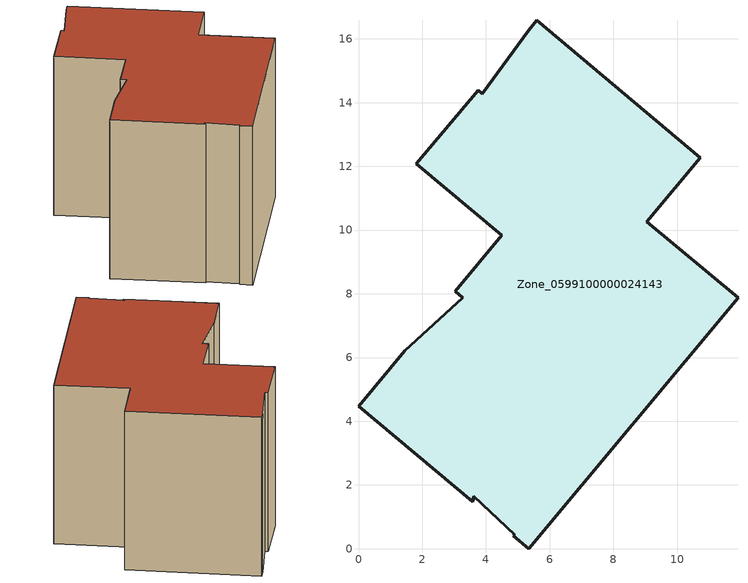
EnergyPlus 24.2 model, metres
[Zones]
Zone_0599100000024143
 floor ground (C_G): 5.6,16.58 10.73,12.28 9.04,10.27 11.91,7.87 5.35,0 4.86,0.41 4.9,0.44 3.61,1.64 3.58,1.48 0,4.47 1.46,6.21 3.27,7.87 3.03,8.08 4.5,9.83 1.82,12.08 3.76,14.39 3.88,14.28 5.34,16.27 z0
 wall outside (C_F): 10.73,12.28 5.6,16.58 5.34,16.27 3.88,14.28 3.76,14.39 1.82,12.08 4.5,9.83 3.03,8.08 3.27,7.87 1.46,6.21 0,4.47 3.58,1.48 3.61,1.64 4.9,0.44 4.86,0.41 5.35,0 11.91,7.87 9.04,10.27 10.73,12.28 z0:8.48
 roof outside (C_R): 3.58,1.48 3.61,1.64 4.9,0.44 4.86,0.41 5.35,0 11.91,7.87 9.04,10.27 10.73,12.28 5.6,16.58 5.34,16.27 3.88,14.28 3.76,14.39 1.82,12.08 4.5,9.83 3.03,8.08 3.27,7.87 1.46,6.21 0,4.47 z8.48
[BUILDING]
Pand.0599100000024143: North Axis=0; Terrain=City; Loads Convergence Tolerance Value=0.04; Temperature Convergence Tolerance Value=0.4; Solar Distribution=FullExterior; Maximum Number of Warmup Days=25; Minimum Number of Warmup Days=1
[Site:Location]
Rotterdam.The.Hague.AP_ZH_NLD Design_Conditions: Latitude=51.96; Longitude=4.45; Time Zone=1; Elevation=-4.5
[SITE:GROUNDTEMPERATURE:BUILDINGSURFACE]
18, 18, 18, 18, 18, 18, 18, 18, 18, 18, 18, 18
[MATERIAL] Thermal Absorptance=0.9; Solar Absorptance=0.7; Visible Absorptance=0.7
Name | Roughness | Thickness | Conductivity | Density | Specific Heat
G.TC.1946-1964 | MediumSmooth | 0.15 | 1 | 540 | 1210
F.TC.1946-1964 | Rough | 0.3 | 0.857143 | 1920 | 840
R.TC.1946-1964 | MediumRough | 0.2 | 0.235294 | 1500 | 1000
[CONSTRUCTION]
C_G: G.TC.1946-1964
C_F: F.TC.1946-1964
C_R: R.TC.1946-1964
[ZONE]
Zone_0599100000024143: Type=1; Multiplier=1; Ceiling Height=Autocalculate; Volume=Autocalculate; Floor Area=autocalculate; Part of Total Floor Area=Yes
[ZONEINFILTRATION:DESIGNFLOWRATE]
Infil_Zone_0599100000024143: Zone or ZoneList or Space or SpaceList=Zone_0599100000024143; Schedule=AlwaysOn; Design Flow Rate Calculation Method=Flow/Area; Flow Rate per Floor Area=0.003; Constant Term Coefficient=1; Temperature Term Coefficient=0; Velocity Term Coefficient=0; Velocity Squared Term Coefficient=0
[HVACTEMPLATE:ZONE:IDEALLOADSAIRSYSTEM]
Zone_0599100000024143: Maximum Heating Supply Air Temperature=50; Minimum Cooling Supply Air Temperature=13; Maximum Heating Supply Air Humidity Ratio=0.0156; Minimum Cooling Supply Air Humidity Ratio=0.0077; Heating Limit=NoLimit; Cooling Limit=NoLimit; Dehumidification Control Type=ConstantSensibleHeatRatio; Cooling Sensible Heat Ratio=0.7; Dehumidification Setpoint=60; Humidification Control Type=None; Humidification Setpoint=30; Outdoor Air Method=None; Outdoor Air Flow Rate per Person=0.00944; Outdoor Air Flow Rate per Zone Floor Area=0; Outdoor Air Flow Rate per Zone=0; Demand Controlled Ventilation Type=None; Outdoor Air Economizer Type=NoEconomizer; Heat Recovery Type=None; Sensible Heat Recovery Effectiveness=0.7; Latent Heat Recovery Effectiveness=0.65
[ZONECONTROL:THERMOSTAT]
ThermostatControl_Zone_0599100000024143: Zone or ZoneList=Zone_0599100000024143; Control Type Schedule=DualSetpointControlType; Control 1=Thermostat_Zone_0599100000024143; Temperature Difference Between Cutout And Setpoint=0
[THERMOSTATSETPOINT:DUALSETPOINT]
Thermostat_Zone_0599100000024143: Heating Setpoint Temperature Schedule=HeatingSetpoint_Zone_0599100000024143; Cooling Setpoint Temperature Schedule=CoolingSetpoint_Zone_0599100000024143
[SCHEDULE:COMPACT]
HeatingSetpoint_Zone_0599100000024143: Through: 12/31, For: AllDays, Until: 24:00, 21
CoolingSetpoint_Zone_0599100000024143: Through: 12/31, For: AllDays, Until: 24:00, 24
DualSetpointControlType: Through: 12/31, For: AllDays, Until: 24:00, 4
AlwaysOn: Through: 12/31, For: AllDays, Until: 24:00, 1
